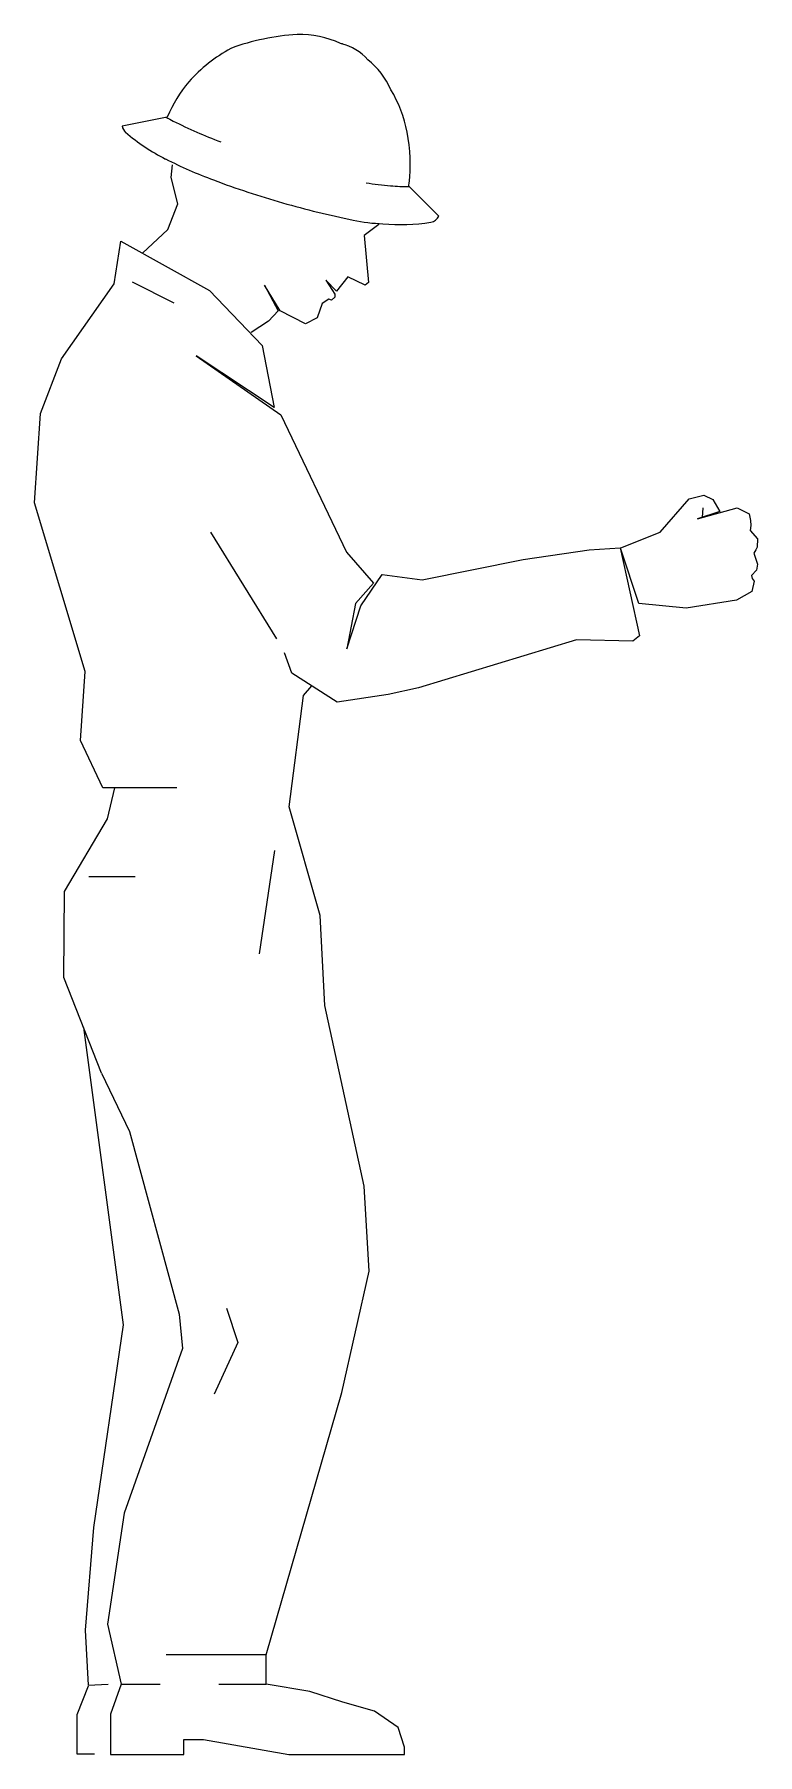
# Model space of a CAD drawing. Extents: x -6.3 to 24, y 0 to 72.
import ezdxf

# ---------------------------------------------------------------- set-up
doc = ezdxf.new("R2010")
doc.units = 0
doc.header["$LTSCALE"] = 96
doc.header["$MEASUREMENT"] = 0
doc.layers.get('0').update_dxf_attribs({"linetype": 'CONTINUOUS'})

msp = doc.modelspace()

# ---------------------------------------------------------------- linework, layer by layer
for p, q in [((-0.698, 68.541), (-2.585, 68.163)), ((-0.531, 66.007), (-0.475, 66.538)), ((-0.264, 64.91), (-0.531, 66.007)), ((9.407, 65.647), (10.661, 64.398)), ((-0.682, 63.836), (-0.264, 64.91)), ((-1.736, 62.839), (-0.682, 63.836)), ((8.16, 64.042), (7.536, 63.588)), ((7.536, 63.588), (7.717, 61.616)), ((-2.917, 61.561), (-2.637, 63.339)), ((-2.637, 63.339), (1.066, 61.284)), ((-5.123, 58.418), (-2.917, 61.561)), ((-2.166, 61.639), (-0.421, 60.758)), ((1.066, 61.284), (3.271, 58.975)), ((4.022, 60.433), (3.363, 61.511)), ((3.363, 61.511), (3.948, 60.433)), ((6.385, 61.247), (5.932, 61.72)), ((5.932, 61.72), (6.308, 61.134)), ((6.858, 61.852), (6.385, 61.247)), ((7.582, 61.5), (6.858, 61.852)), ((7.717, 61.616), (7.582, 61.5)), ((5.781, 60.736), (5.572, 60.131)), ((6.063, 60.925), (5.781, 60.736)), ((6.176, 60.871), (6.063, 60.925)), ((6.308, 61.003), (6.176, 60.871)), ((6.308, 61.134), (6.308, 61.003)), ((3.533, 59.999), (2.813, 59.526)), ((3.948, 60.433), (3.533, 59.999)), ((5.083, 59.887), (4.022, 60.433)), ((5.572, 60.131), (5.083, 59.887)), ((-6.011, 56.139), (-5.123, 58.418)), ((3.775, 56.39), (0.509, 58.543)), ((0.509, 58.543), (4.056, 56.083)), ((3.271, 58.975), (3.775, 56.39)), ((-6.262, 52.388), (-6.011, 56.139)), ((4.056, 56.083), (6.796, 50.333)), ((19.927, 51.171), (21.149, 52.565)), ((21.149, 52.565), (21.757, 52.716)), ((21.757, 52.716), (22.137, 52.539)), ((-4.134, 45.335), (-6.262, 52.388)), ((21.5, 51.73), (23.151, 52.181)), ((22.434, 52.027), (21.5, 51.73)), ((21.721, 52.187), (21.696, 51.778)), ((22.137, 52.539), (22.434, 52.027)), ((23.151, 52.181), (23.656, 51.931)), ((23.656, 51.931), (23.711, 51.65)), ((3.879, 46.708), (1.117, 51.171)), ((18.283, 50.51), (19.927, 51.171)), ((23.721, 51.444), (23.695, 51.241)), ((23.695, 51.241), (24.01, 50.89)), ((23.711, 51.65), (23.721, 51.444)), ((14.201, 50.027), (16.963, 50.433)), ((16.963, 50.433), (18.257, 50.51)), ((18.257, 50.51), (19.069, 46.833)), ((19.043, 48.175), (18.283, 50.459)), ((23.936, 50.432), (23.858, 50.29)), ((23.997, 50.538), (23.936, 50.432)), ((24.01, 50.89), (23.997, 50.538)), ((6.796, 50.333), (7.935, 49.038)), ((9.964, 49.164), (14.201, 50.027)), ((23.858, 50.29), (24.01, 49.824)), ((24.01, 49.824), (23.962, 49.569)), ((7.935, 49.038), (7.176, 48.175)), ((7.405, 48.076), (8.294, 49.392)), ((8.294, 49.392), (9.964, 49.164)), ((23.962, 49.569), (23.755, 49.357)), ((23.755, 49.357), (23.781, 49.232)), ((23.859, 49.116), (23.772, 48.677)), ((23.781, 49.232), (23.859, 49.116)), ((23.124, 48.319), (21.019, 47.987)), ((23.772, 48.677), (23.124, 48.319)), ((7.176, 48.175), (6.822, 46.276)), ((6.822, 46.276), (7.405, 48.076)), ((21.019, 47.987), (19.043, 48.175)), ((19.069, 46.833), (18.788, 46.604)), ((4.513, 45.261), (4.211, 46.12)), ((16.432, 46.656), (9.812, 44.653)), ((18.788, 46.604), (16.432, 46.656)), ((-4.337, 42.447), (-4.134, 45.335)), ((6.416, 44.044), (4.513, 45.261)), ((5.003, 44.324), (5.349, 44.73)), ((9.812, 44.653), (8.544, 44.372)), ((4.405, 39.665), (5.003, 44.324)), ((8.544, 44.372), (6.416, 44.044)), ((-3.396, 40.47), (-4.337, 42.447)), ((-0.302, 40.47), (-3.396, 40.47)), ((-3.198, 39.171), (-2.892, 40.466)), ((5.706, 35.128), (4.405, 39.665)), ((-4.997, 36.128), (-3.198, 39.171)), ((3.788, 37.837), (3.141, 33.52)), ((-3.983, 36.758), (-2.037, 36.758)), ((-5.023, 32.528), (-4.997, 36.128)), ((5.891, 31.348), (5.706, 35.128)), ((-3.459, 28.524), (-5.023, 32.528)), ((7.539, 23.792), (5.891, 31.348)), ((-4.207, 30.438), (-2.546, 17.99)), ((-3.459, 28.524), (-2.276, 26.079)), ((-2.276, 26.079), (-0.206, 18.435)), ((7.755, 20.241), (7.539, 23.792)), ((6.606, 15.161), (7.755, 20.241)), ((-0.206, 18.435), (-0.063, 17.004)), ((1.778, 18.68), (2.26, 17.252)), ((-2.546, 17.99), (-3.785, 9.499)), ((-0.063, 17.004), (-2.508, 10.101)), ((2.26, 17.252), (1.261, 15.089)), ((3.433, 4.171), (6.606, 15.161)), ((-2.508, 10.101), (-3.198, 5.459)), ((-3.785, 9.499), (-4.139, 5.208)), ((-4.139, 5.208), (-4.009, 2.908)), ((-3.198, 5.459), (-2.634, 2.946)), ((3.433, 4.171), (-0.753, 4.171)), ((3.433, 2.942), (3.433, 4.171)), ((-4.009, 2.908), (-3.168, 2.951)), ((-2.634, 2.946), (-3.072, 1.692)), ((-2.634, 2.946), (-1.001, 2.946)), ((1.456, 2.942), (3.433, 2.942)), ((5.272, 2.635), (3.433, 2.942)), ((-4.009, 2.864), (-4.492, 1.669)), ((6.652, 2.193), (5.272, 2.635)), ((7.969, 1.818), (6.652, 2.193)), ((-4.492, 1.669), (-4.492, 0.033)), ((-3.072, 1.692), (-3.072, 0)), ((8.971, 1.128), (7.969, 1.818)), ((9.223, 0.311), (8.971, 1.128)), ((-4.492, 0.033), (-3.742, 0.033)), ((-3.072, 0), (0, 0)), ((0, 0), (0, 0.627)), ((0, 0.627), (0.816, 0.627)), ((0.816, 0.627), (4.393, 0)), ((4.393, 0), (9.223, 0)), ((9.223, 0), (9.223, 0.311))]:
    msp.add_line(p, q)
for centre, radius, start, end in [((4.796, 67.673), 4.327, 65.9873, 90.74573), ((5.206, 65.537), 6.714, 118.89121, 138.14971), ((5.402, 61.953), 10.069, 93.77118, 109.97453), ((5.102, 67.478), 4.395, 69.65602, 70.6695), ((6.079, 69.508), 2.158, 41.65054, 76.28083), ((5.66, 68.374), 3.275, 23.63007, 51.64576), ((4.716, 66.244), 5.881, 140.0972, 157.01029), ((3.929, 66.853), 5.514, 10.98839, 30.92158), ((3.296, 75.794), 8.312, 240.89672, 243.2188), ((-2.171, 68.218), 0.418, 187.64052, 229.32163), ((2.975, 74.205), 8.312, 229.32163, 243.2188), ((8.578, 86.259), 20.034, 243.2188, 249.42153), ((2.515, 66.578), 6.955, 353.25867, 10.98839), ((8.257, 84.67), 20.034, 243.2188, 249.48446), ((14.807, 102.175), 38.725, 249.48446, 253.99007), ((10.475, 85.616), 20.034, 261.81379, 264.76135), ((9.405, 73.943), 8.312, 264.76135, 270.12679), ((2.515, 66.578), 6.955, 352.30293, 353.25867), ((14.807, 102.175), 38.725, 253.99007, 258.49569), ((8.493, 70.61), 6.535, 257.54707, 268.52018), ((9.083, 72.354), 8.312, 264.76135, 278.65852), ((10.272, 64.55), 0.418, 278.65852, 338.70815)]:
    msp.add_arc(centre, radius, start, end)

doc.saveas('drawing.dxf')
